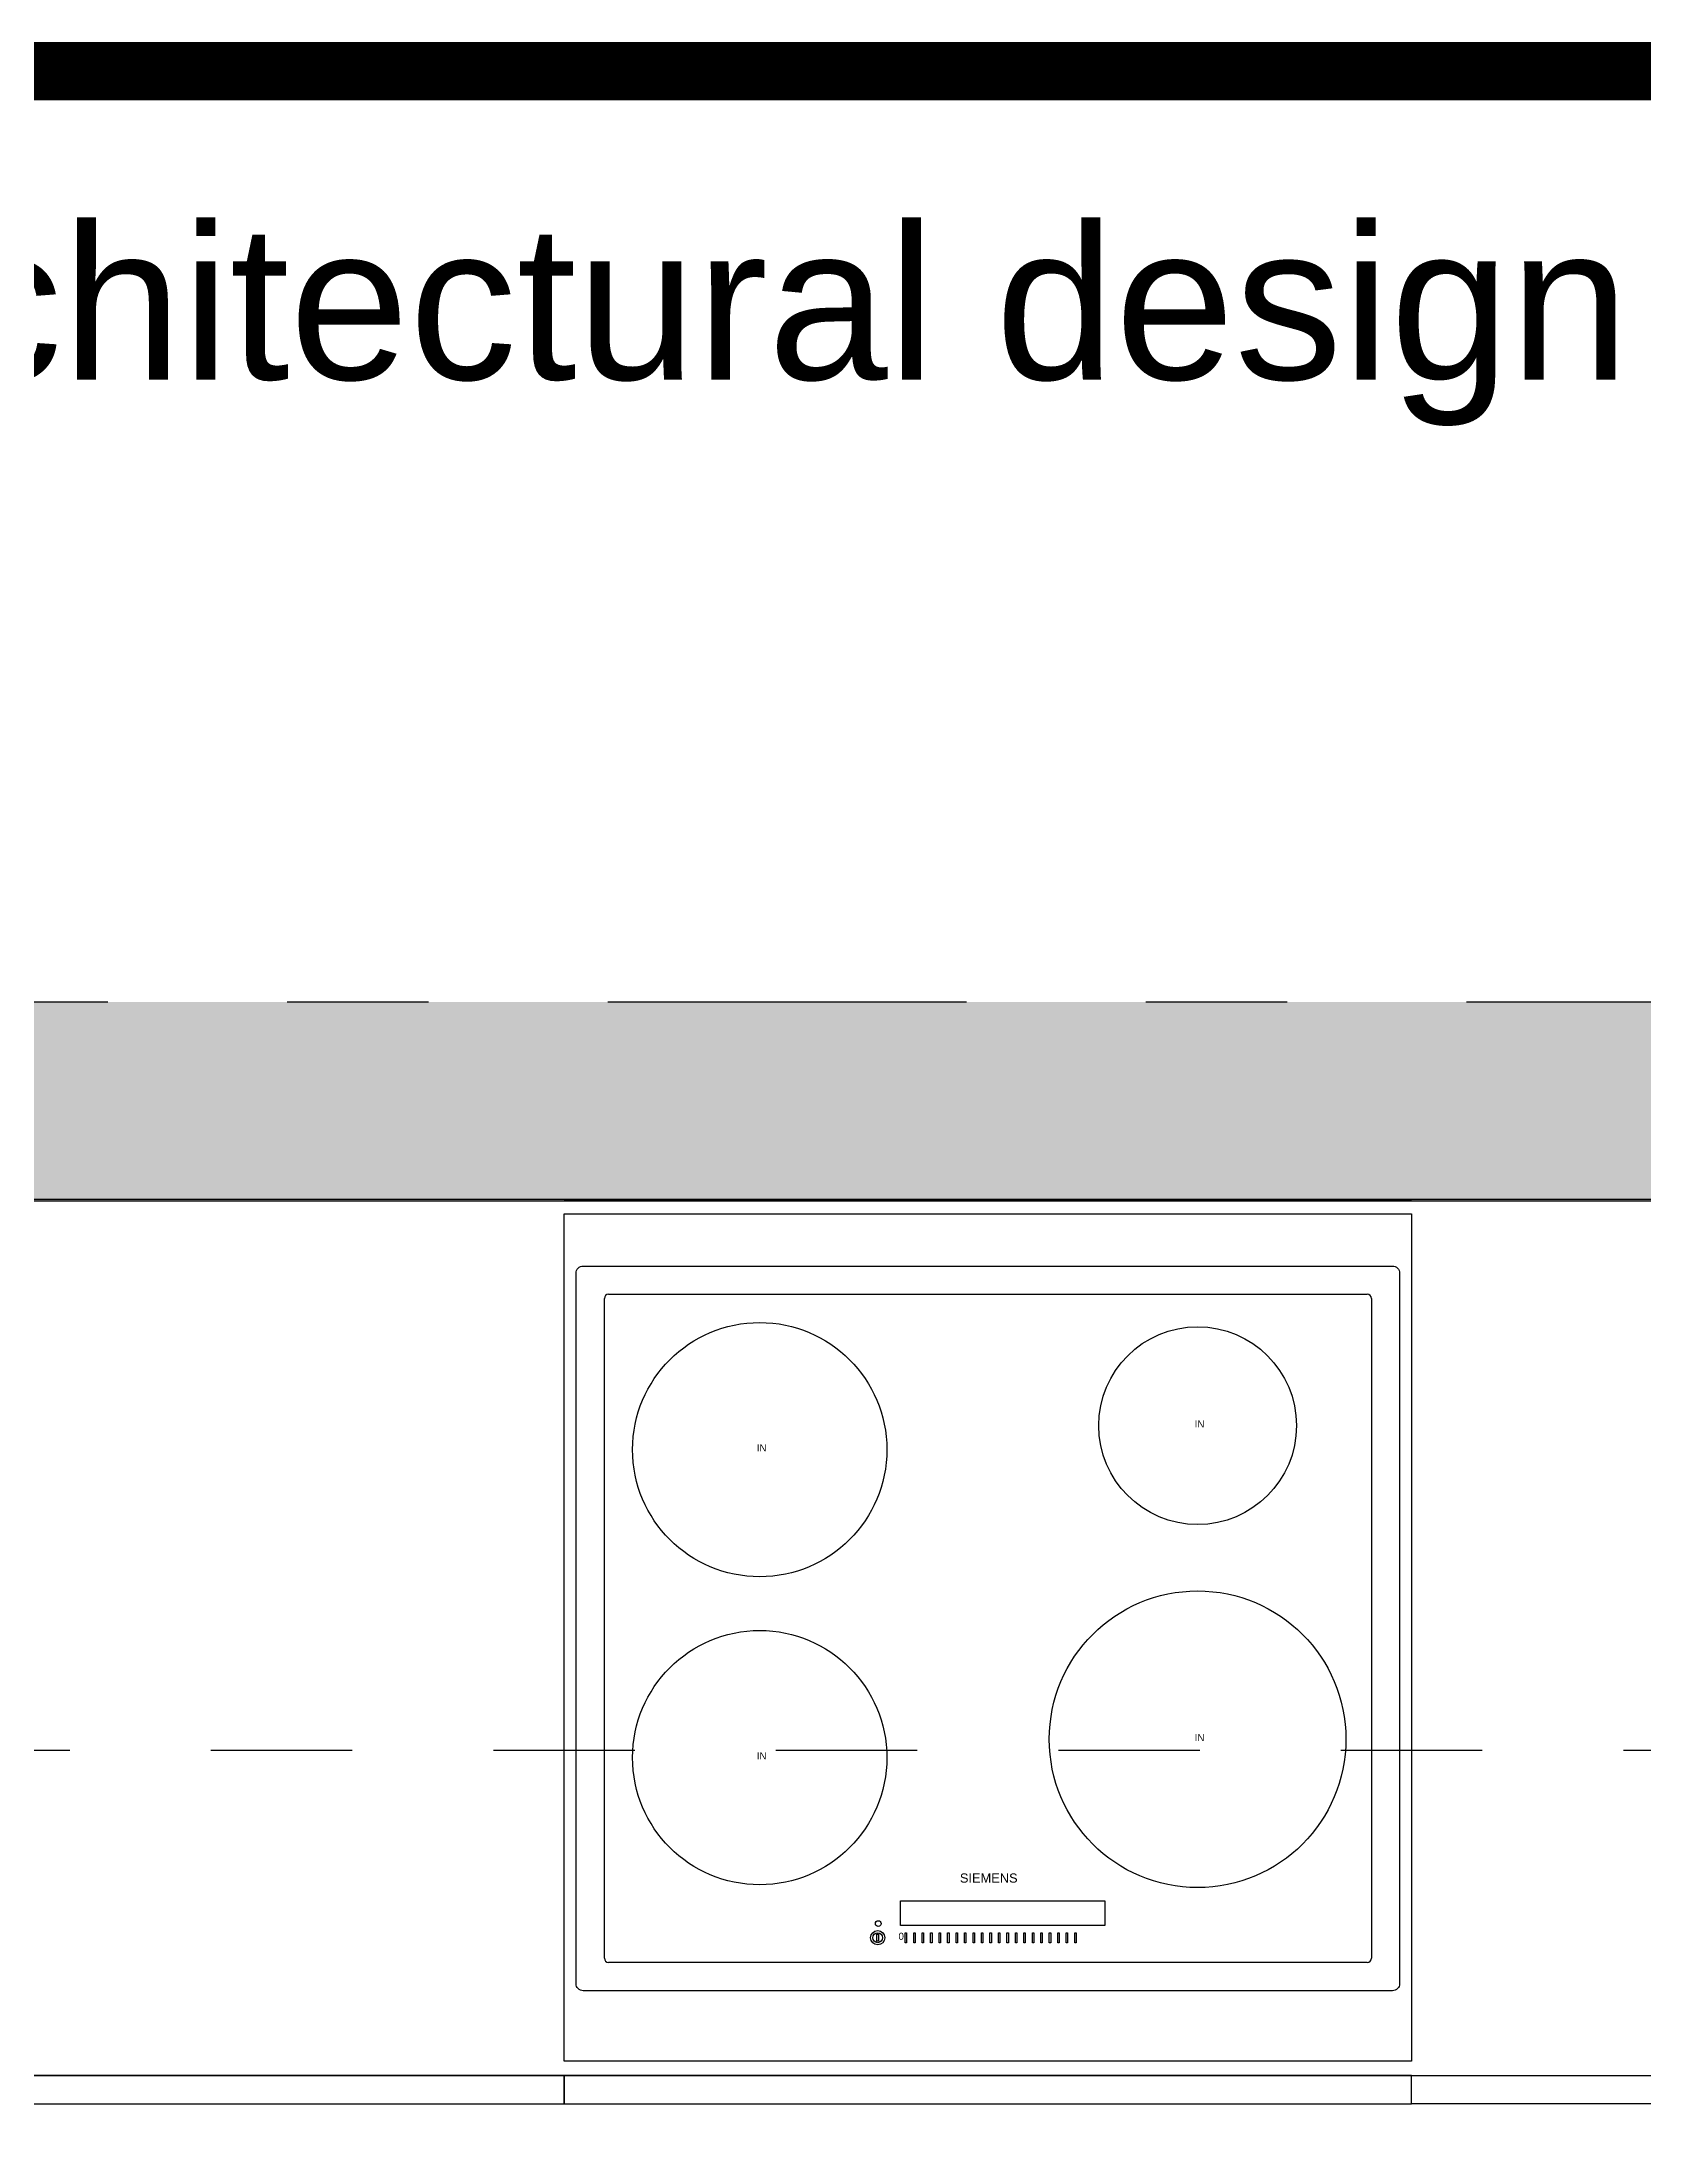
# Model space of a CAD drawing. Header units: millimetres. Extents: x 1068 to 1078.5, y 83.7 to 91.1.
# Drawn here: x 1073.726 to 1074.86, y 89.145 to 90.632 of the extents above; entities that cross this region are included whole.
import ezdxf

# ---------------------------------------------------------------- set-up
doc = ezdxf.new("R2010")
doc.units = ezdxf.units.MM
doc.linetypes.add('TRATTEGGIATA2', pattern=[9.525, 6.35, -3.175])
doc.linetypes.add('TRATTOPUNTOX2', pattern=[50.8, 25.4, -12.7, 0, -12.7])
for name, color, linetype in [('Archweb - blocchi dwg gratis', 2, 'Continuous'), ('ARREDI attrezzature - furniture', 175, 'Continuous'), ('MURATURA sezioni - wall sections', 7, 'Continuous')]:
    doc.layers.add(name, color=color, linetype=linetype)
doc.layers.add('MURATURA tratteggi - hatch walls', color=7, linetype='Continuous', lineweight=40, true_color=0xa8a8a8)
doc.layers.add('www.archweb.com', color=2, linetype='Continuous', lineweight=5)
doc.styles.get("Standard").update_dxf_attribs({"font": 'arial.ttf'})

# ---------------------------------------------------------------- blocks, each defined once
blk = doc.blocks.new('Siemens dwg drawings')
at = {"layer": 'ARREDI attrezzature - furniture'}
blk.add_lwpolyline([(291.5, -5), (291.5, -508, -0.414214), (286.5, -513), (-286.5, -513, -0.414214), (-291.5, -508), (-291.5, -5, -0.414214), (-286.5, 0), (286.5, 0, -0.414214)], format="xyb", close=True, dxfattribs=at)
for points in [[(-271.5, -490), (-271.5, -23)], [(-268.5, -20), (268.5, -20)], [(271.5, -23), (271.5, -490)], [(268.5, -493), (-268.5, -493)]]:
    blk.add_lwpolyline(points, dxfattribs=at)
for points in [[(-61.8, -449.4), (82.9, -449.4), (82.9, -466.9), (-61.8, -466.9)], [(-77.5, -478), (-78.5, -478), (-78.5, -473), (-77.5, -473)], [(-57.5, -479), (-58.5, -479), (-58.5, -472), (-57.5, -472)], [(-51.5, -479), (-52.5, -479), (-52.5, -472), (-51.5, -472)], [(-45.5, -479), (-46.5, -479), (-46.5, -472), (-45.5, -472)], [(-39.5, -479), (-40.5, -479), (-40.5, -472), (-39.5, -472)], [(-33.5, -479), (-34.5, -479), (-34.5, -472), (-33.5, -472)], [(-27.5, -479), (-28.5, -479), (-28.5, -472), (-27.5, -472)], [(-21.5, -479), (-22.5, -479), (-22.5, -472), (-21.5, -472)], [(-15.5, -479), (-16.5, -479), (-16.5, -472), (-15.5, -472)], [(-9.5, -479), (-10.5, -479), (-10.5, -472), (-9.5, -472)], [(-3.5, -479), (-4.5, -479), (-4.5, -472), (-3.5, -472)], [(2.5, -479), (1.5, -479), (1.5, -472), (2.5, -472)], [(8.5, -479), (7.5, -479), (7.5, -472), (8.5, -472)], [(14.5, -479), (13.5, -479), (13.5, -472), (14.5, -472)], [(20.5, -479), (19.5, -479), (19.5, -472), (20.5, -472)], [(26.5, -479), (25.5, -479), (25.5, -472), (26.5, -472)], [(32.5, -479), (31.5, -479), (31.5, -472), (32.5, -472)], [(38.5, -479), (37.5, -479), (37.5, -472), (38.5, -472)], [(44.5, -479), (43.5, -479), (43.5, -472), (44.5, -472)], [(50.5, -479), (49.5, -479), (49.5, -472), (50.5, -472)], [(56.5, -479), (55.5, -479), (55.5, -472), (56.5, -472)], [(62.5, -479), (61.5, -479), (61.5, -472), (62.5, -472)]]:
    blk.add_lwpolyline(points, close=True, dxfattribs=at)
for centre, radius in [((-161.5, -130), 90), ((148.5, -113), 70), ((148.5, -335), 105), ((-161.5, -348), 90), ((-78, -475.5), 5), ((-78, -475.5), 3.5), ((-77.6, -465.5), 2)]:
    blk.add_circle(centre, radius, dxfattribs=at)
for centre, start, end in [((-268.5, -23), 90, 180), ((268.5, -23), 0, 90), ((-268.5, -490), 180, 270), ((268.5, -490), 270, 0)]:
    blk.add_arc(centre, 3, start, end, dxfattribs=at)
for s, height, p in [('IN', 5, (146.4, -114.3)), ('IN', 5, (-163.6, -131.3)), ('IN', 5, (146.4, -336.3)), ('IN', 5, (-163.6, -349.3)), ('SIEMENS', 6.5, (-19.8, -436.5)), ('0', 5, (-63.3, -477))]:
    blk.add_text(s, height=height, dxfattribs=at).set_placement(p)

msp = doc.modelspace()

# ---------------------------------------------------------------- hatches: boundary and pattern name
at = {"layer": 'MURATURA tratteggi - hatch walls', "ltscale": 0.02}
h = msp.add_hatch(color=256, dxfattribs=at)
h.dxf.hatch_style = 1
h.paths.add_polyline_path([(1070.7266, 89.9524), (1068.0466, 89.9524), (1068.0466, 84.9169), (1070.7256, 84.9169), (1070.7256, 85.0569), (1068.1866, 85.0569), (1068.1866, 87.7233), (1070.7266, 87.7233), (1070.7266, 88.9071), (1070.5866, 88.9071), (1070.5866, 87.8733), (1069.4008, 87.8733), (1069.4008, 88.7163), (1069.3762, 88.7163), (1069.3762, 87.9733), (1069.3154, 87.9733), (1069.3154, 88.7163), (1069.2908, 88.7163), (1069.2908, 87.8733), (1068.7924, 87.8733), (1068.7924, 88.0141), (1068.1866, 88.0141), (1068.1866, 89.8124), (1069.2908, 89.8124), (1069.2908, 89.5663), (1069.4008, 89.5663), (1069.4008, 89.8124), (1070.5866, 89.8124), (1070.5866, 89.7055), (1070.7266, 89.7055)])
h.paths.add_polyline_path([(1068.7424, 87.9641), (1068.7424, 87.8733), (1068.1866, 87.8733), (1068.1866, 87.9641)], flags=16)
h.paths.add_polyline_path([(1078.5077, 89.9524), (1071.8256, 89.9524), (1071.8256, 88.4737), (1071.9666, 88.4737), (1071.9666, 89.8114), (1078.1077, 89.8114), (1078.1077, 88.9342), (1078.5077, 88.9342)])
h.paths.add_polyline_path([(1078.5077, 85.9341), (1078.1077, 85.9341), (1078.1077, 85.0569), (1071.8256, 85.0569), (1071.8256, 84.9169), (1078.5077, 84.9169)])

# ---------------------------------------------------------------- linework, layer by layer
at = {"layer": 'Archweb - blocchi dwg gratis', "color": 8, "ltscale": 0.02, "true_color": 0x787878, "const_width": 0.0413}
msp.add_lwpolyline([(1068.0466, 90.6112), (1078.5077, 90.6112)], dxfattribs=at)
at = {"layer": 'ARREDI attrezzature - furniture', "ltscale": 0.02}
msp.add_line((1074.0957, 89.8124), (1074.6957, 89.8124), dxfattribs=at)
at = {"layer": 'ARREDI attrezzature - furniture', "linetype": 'TRATTEGGIATA2', "ltscale": 0.01}
msp.add_line((1075.1457, 89.4224), (1072.5957, 89.4224), dxfattribs=at)
at = {"layer": 'ARREDI attrezzature - furniture', "ltscale": 0.02}
for points in [[(1072.5957, 89.1924), (1075.7457, 89.1924), (1075.7457, 89.8124), (1072.5957, 89.8124)], [(1074.0957, 89.1924), (1073.6457, 89.1924), (1073.6457, 89.1724), (1074.0957, 89.1724)], [(1074.6957, 89.1924), (1074.0957, 89.1924), (1074.0957, 89.1724), (1074.6957, 89.1724)], [(1074.6957, 89.1924), (1075.1457, 89.1924), (1075.1457, 89.1724), (1074.6957, 89.1724)]]:
    msp.add_lwpolyline(points, close=True, dxfattribs=at)
at = {"layer": 'ARREDI attrezzature - furniture'}
msp.add_lwpolyline([(1074.0957, 89.8024), (1074.6957, 89.8024), (1074.6957, 89.2024), (1074.0957, 89.2024), (1074.0957, 89.8024)], dxfattribs=at)
at = {"layer": 'ARREDI attrezzature - furniture', "ltscale": 5}
msp.add_lwpolyline([(1074.0957, 89.8024), (1074.6957, 89.8024)], dxfattribs=at)
at = {"layer": 'MURATURA sezioni - wall sections', "linetype": 'TRATTOPUNTOX2', "ltscale": 0.01}
msp.add_line((1068.0466, 89.9524), (1078.5077, 89.9524), dxfattribs=at)
at = {"layer": 'MURATURA sezioni - wall sections', "ltscale": 0.02}
msp.add_line((1078.1077, 89.8114), (1071.9666, 89.8114), dxfattribs=at)

# ---------------------------------------------------------------- block references
at = {"layer": 'ARREDI attrezzature - furniture', "xscale": 0.001, "yscale": 0.001, "zscale": 0.001}
msp.add_blockref('Siemens dwg drawings', (1074.3957, 89.7654), dxfattribs=at)

# ---------------------------------------------------------------- texts
at = {"layer": 'www.archweb.com', "color": 253, "insert": (1068.0495, 90.502), "char_height": 0.1090781, "width": 8.688275, "attachment_point": 1}
msp.add_mtext('Contenitore di strumenti CAD per la progettazione architettonica  /  CAD tools for architectural design', dxfattribs=at)

doc.saveas('drawing.dxf')
